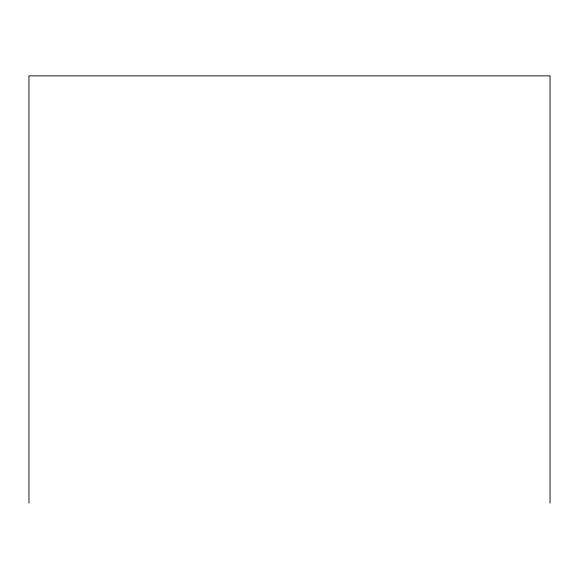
<?xml version="1.0" encoding="UTF-8"?>
<svg xmlns="http://www.w3.org/2000/svg" width="579" height="579" viewBox="0 0 579 579"><rect width="100%" height="100%" fill="white"/><g stroke="black" fill="none" stroke-linecap="round" stroke-linejoin="round"><path stroke-width="0.87" d="M550.05 503.137L550.05 75.863L28.95 75.863L28.95 503.137"/></g></svg>
